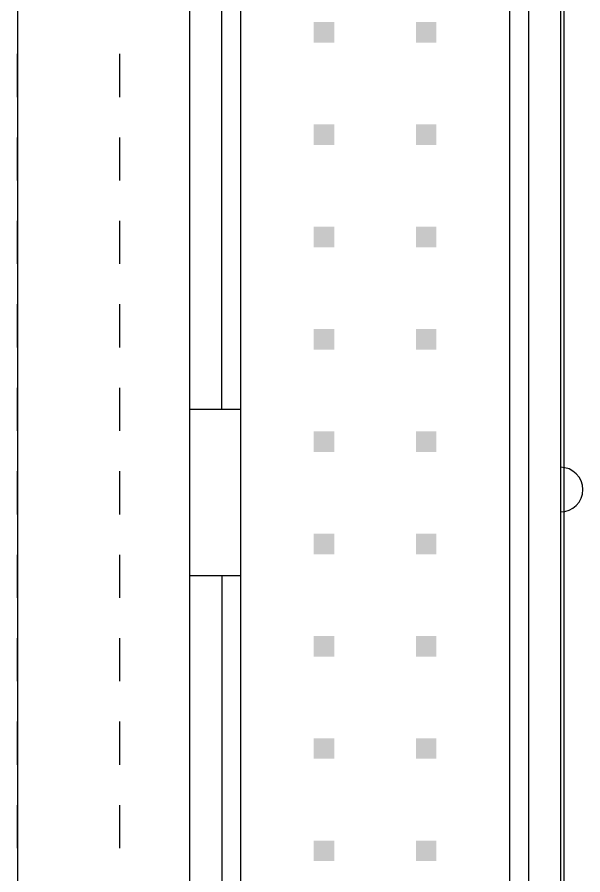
# Model space of a CAD drawing. Extents: x 0 to 54.6, y 0 to 81.9.
# Drawn here: x 18.41 to 32.46, y 19.73 to 41.02 of the extents above; entities that cross this region are included whole.
import ezdxf

# ---------------------------------------------------------------- set-up
doc = ezdxf.new("R2010")
doc.units = 0
doc.layers.add('20', color=30, linetype='CONTINUOUS')
doc.layers.add('21', color=253, linetype='CONTINUOUS')

# ---------------------------------------------------------------- blocks, each defined once
blk = doc.blocks.new('RECT')
blk.add_solid([(-0.5, -0.5), (0.5, -0.5), (-0.5, 0.5), (0.5, 0.5)])

msp = doc.modelspace()

# ---------------------------------------------------------------- linework, layer by layer
at = {"layer": '20'}
msp.add_line((32, 0), (32, 58), dxfattribs=at)
at = {"layer": '21'}
for p, q in [((31.9088, 58.42), (31.9088, 0)), ((31.115, 57.6263), (31.115, 0.7937)), ((23.9712, 31.2738), (23.9712, 57.15)), ((30.6388, 57.15), (30.6388, 1.27)), ((18.425, 54.61), (18.425, 3.81)), ((23.495, 31.2738), (23.495, 53.34)), ((22.7012, 31.2738), (22.7012, 52.5463)), ((18.415, 40.106), (18.415, 39.034)), ((20.955, 40.106), (20.955, 39.034)), ((18.415, 38.034), (18.415, 36.962)), ((20.955, 38.034), (20.955, 36.962)), ((18.415, 35.962), (18.415, 34.89)), ((20.955, 35.962), (20.955, 34.89)), ((18.415, 33.89), (18.415, 32.818)), ((20.955, 33.89), (20.955, 32.818)), ((18.415, 31.818), (18.415, 30.746)), ((20.955, 31.818), (20.955, 30.746)), ((22.7012, 27.1462), (22.7012, 31.2738)), ((23.495, 31.2738), (22.7012, 31.2738)), ((23.9712, 31.2738), (23.495, 31.2738)), ((23.9712, 27.1462), (23.9712, 31.2738)), ((18.415, 29.746), (18.415, 28.674)), ((20.955, 29.746), (20.955, 28.674)), ((18.415, 27.674), (18.415, 26.602)), ((20.955, 27.674), (20.955, 26.602)), ((22.7012, 0), (22.7012, 27.1462)), ((23.495, 27.1462), (22.7012, 27.1462)), ((23.9712, 27.1462), (23.495, 27.1462)), ((23.495, 27.1462), (23.495, 0.7937)), ((23.9712, 1.27), (23.9712, 27.1462)), ((18.415, 25.602), (18.415, 24.53)), ((20.955, 25.602), (20.955, 24.53)), ((18.415, 23.53), (18.415, 22.458)), ((20.955, 23.53), (20.955, 22.458)), ((18.415, 21.458), (18.415, 20.386)), ((20.955, 21.458), (20.955, 20.386))]:
    msp.add_line(p, q, dxfattribs=at)
msp.add_arc((31.9088, 29.2894), 0.5556, 270, 90, dxfattribs=at)

# ---------------------------------------------------------------- block references
at = {"layer": '21', "xscale": 0.508, "yscale": 0.508, "rotation": 270}
for p in [(26.035, 40.64), (28.575, 40.64), (26.035, 38.1), (28.575, 38.1), (26.035, 35.56), (28.575, 35.56), (26.035, 33.02), (28.575, 33.02), (26.035, 30.48), (28.575, 30.48), (26.035, 27.94), (28.575, 27.94), (26.035, 25.4), (28.575, 25.4), (26.035, 22.86), (28.575, 22.86), (26.035, 20.32), (28.575, 20.32)]:
    msp.add_blockref('RECT', p, dxfattribs=at)

doc.saveas('drawing.dxf')
